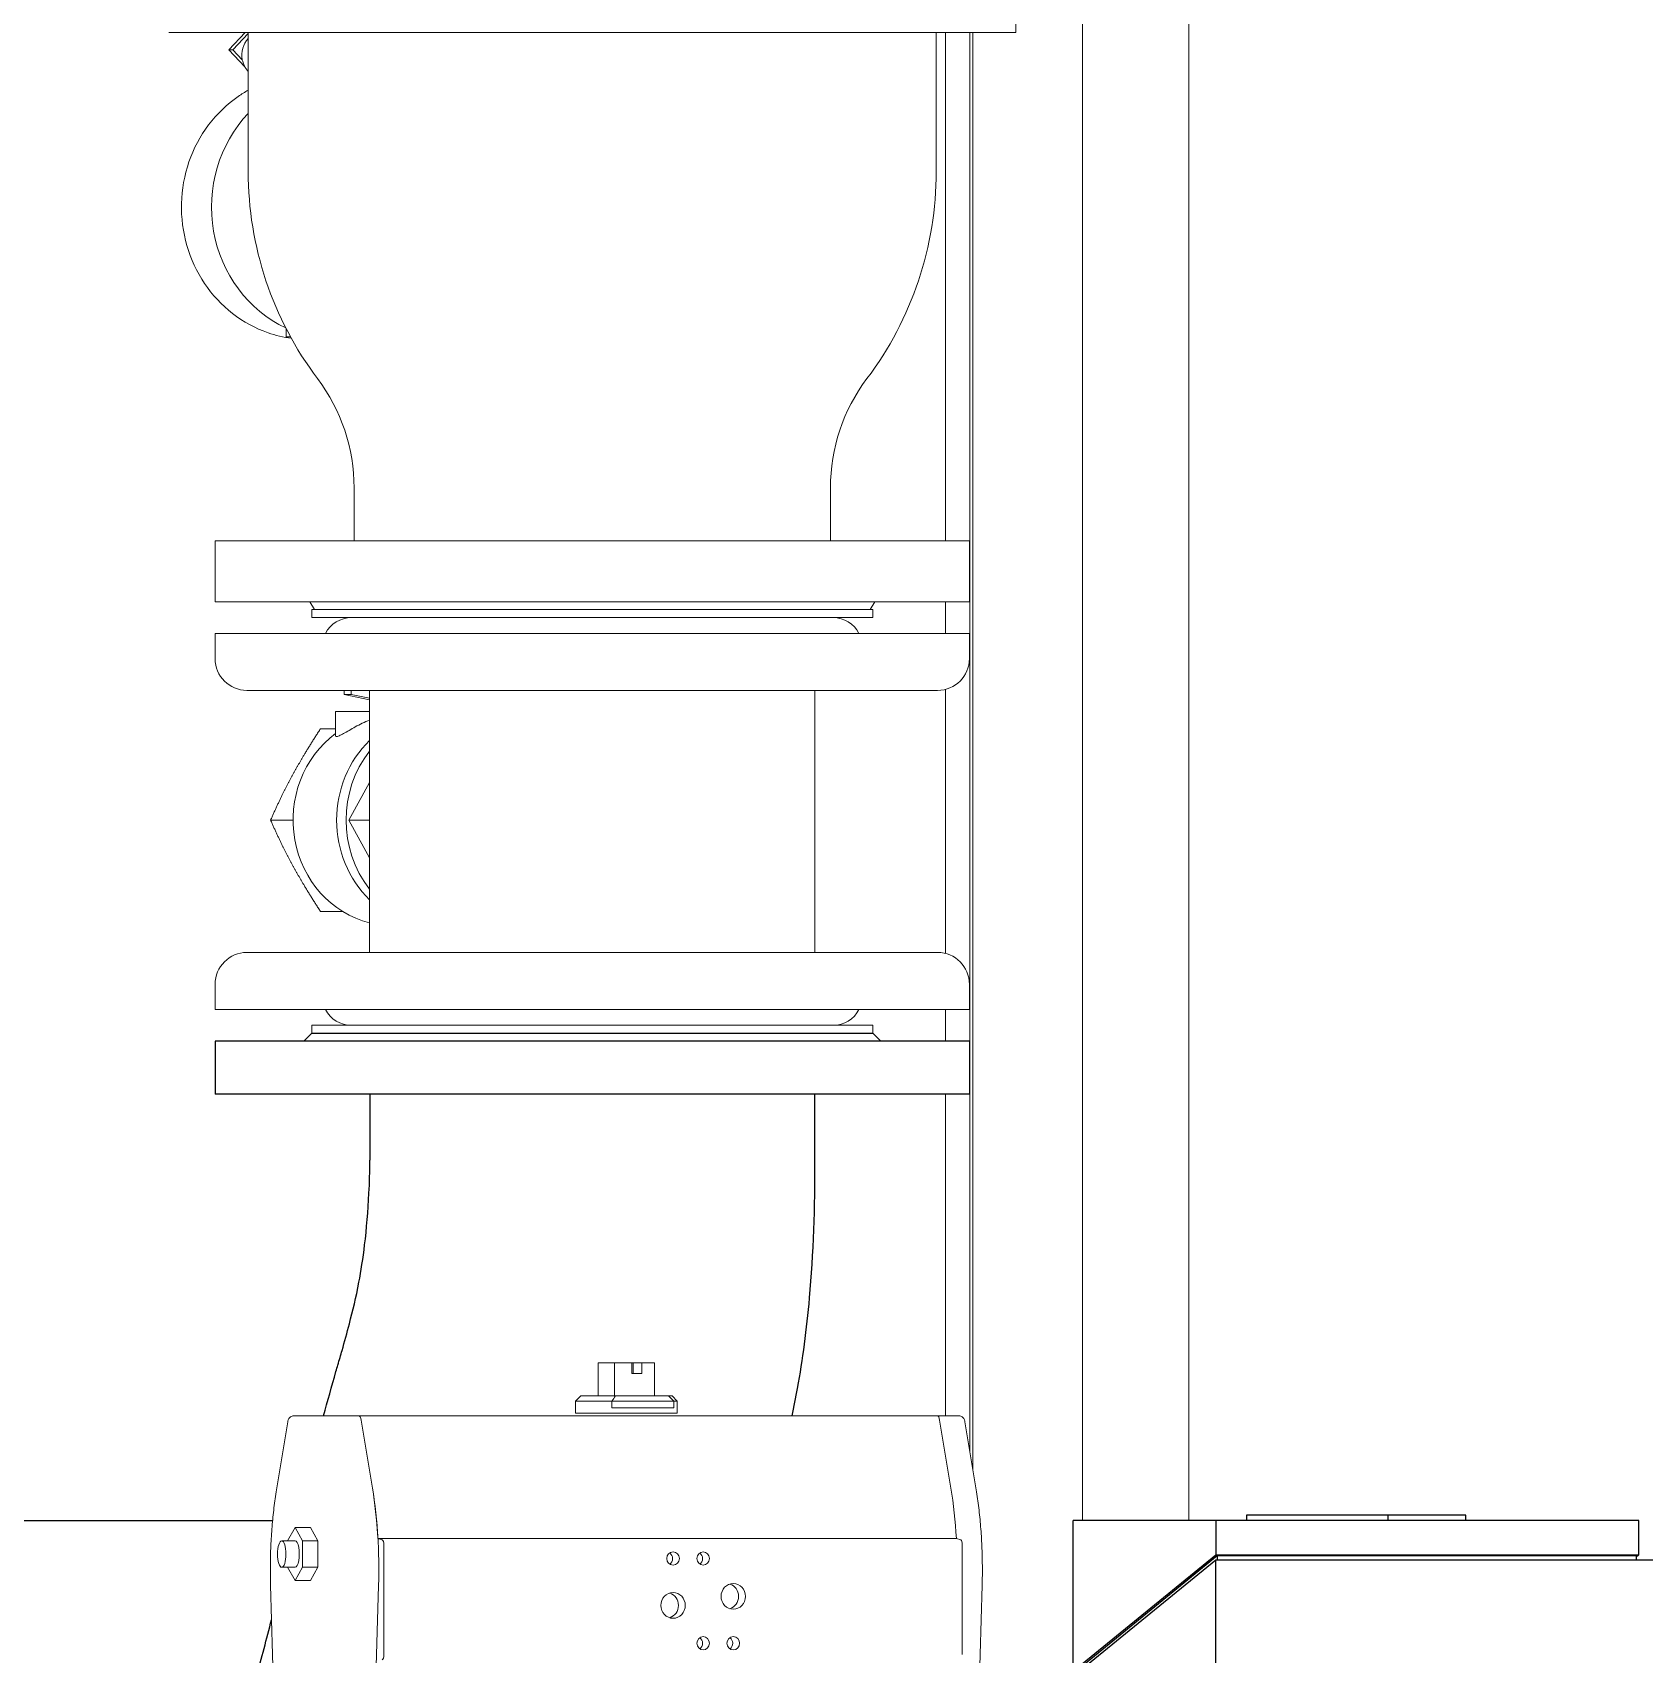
# Model space of a CAD drawing. Header units: millimetres. Extents: x -4172 to 126100, y -2 to 142133.
# Drawn here: x 114588 to 115197, y 43605 to 44218 of the extents above; entities that cross this region are included whole.
import ezdxf

# ---------------------------------------------------------------- set-up
doc = ezdxf.new("R2010")
doc.units = ezdxf.units.MM
doc.header["$LTSCALE"] = 100
doc.layers.add('P_Biomass (BM)', color=150, linetype='Continuous', lineweight=18, true_color=0x007fff)
doc.layers.add('Visible', color=7, linetype='Continuous', lineweight=25)

msp = doc.modelspace()

# ---------------------------------------------------------------- linework, layer by layer
at = {"layer": 'P_Biomass (BM)'}
for p, q in [((115024.73, 43655.58), (115024.73, 44605.43)), ((114984.48, 44601.23), (114984.48, 43655.58)), ((114959.28, 44256.58), (114959.28, 44217.58)), ((114639.28, 44217.58), (114959.28, 44217.58)), ((114661.9, 44211.04), (114668.09, 44217.58)), ((114663.5, 44211.04), (114669.28, 44217.14)), ((114669.28, 44217.58), (114669.28, 44165.08)), ((114929.28, 44217.58), (114929.28, 44165.08)), ((114932.73, 44217.58), (114932.73, 44025.58)), ((114942, 44217.58), (114942, 43681.37)), ((114943.13, 44217.58), (114943.13, 43674.54)), ((114668.04, 44204.56), (114661.9, 44211.04)), ((114663.5, 44211.04), (114661.9, 44211.04)), ((114667.05, 44207.29), (114663.5, 44211.04)), ((114683.58, 44105.81), (114683.58, 44102.58)), ((114683.58, 44102.58), (114685.29, 44102.58)), ((114709.28, 44045.58), (114709.28, 44025.58)), ((114889.28, 44045.58), (114889.28, 44025.58)), ((114656.78, 44025.58), (114941.78, 44025.58)), ((114656.78, 44025.58), (114656.78, 44002.58)), ((114941.78, 44025.58), (114941.78, 44002.58)), ((114656.78, 44002.58), (114941.78, 44002.58)), ((114694.28, 43999.58), (114692.55, 44002.58)), ((114904.28, 43999.58), (114906.01, 44002.58)), ((114932.73, 44002.58), (114932.73, 43990.58)), ((114693.28, 43999.58), (114905.28, 43999.58)), ((114693.28, 43999.58), (114693.28, 43996.58)), ((114693.28, 43996.58), (114905.28, 43996.58)), ((114905.28, 43999.58), (114905.28, 43996.58)), ((114656.78, 43990.58), (114941.78, 43990.58)), ((114656.78, 43990.58), (114656.78, 43981.08)), ((114941.78, 43990.58), (114941.78, 43981.08)), ((114668.78, 43969.08), (114699.57, 43969.08)), ((114702.74, 43969.08), (114699.57, 43969.08)), ((114702.74, 43969.08), (114788.3, 43969.08)), ((114705.59, 43969.08), (114705.59, 43967.52)), ((114705.59, 43967.52), (114708.16, 43967.52)), ((114705.59, 43967.52), (114715.13, 43965.55)), ((114708.16, 43969.08), (114708.16, 43967.52)), ((114708.16, 43967.52), (114715.13, 43966.08)), ((114715.13, 43870.08), (114715.13, 43969.08)), ((114793.1, 43969.08), (114788.3, 43969.08)), ((114793.1, 43969.08), (114883.47, 43969.08)), ((114883.43, 43870.08), (114883.43, 43969.08)), ((114887.08, 43969.08), (114883.47, 43969.08)), ((114887.08, 43969.08), (114929.32, 43969.08)), ((114929.64, 43969.08), (114929.32, 43969.08)), ((114929.64, 43969.08), (114929.78, 43969.08)), ((114932.73, 43969.45), (114932.73, 43869.71)), ((114709.71, 43961.08), (114702.31, 43961.08)), ((114702.31, 43951.85), (114702.31, 43961.08)), ((114709.71, 43961.08), (114715.13, 43961.08)), ((114702.31, 43954.58), (114696.6, 43954.58)), ((114715.13, 43934.31), (114707.35, 43920.08)), ((114686.23, 43920.08), (114677.74, 43920.08)), ((114707.35, 43920.08), (114715.13, 43905.85)), ((114707.35, 43920.08), (114715.13, 43920.08)), ((114704.94, 43885.58), (114696.6, 43885.58)), ((114699.57, 43870.08), (114668.78, 43870.08)), ((114699.57, 43870.08), (114702.74, 43870.08)), ((114788.3, 43870.08), (114702.74, 43870.08)), ((114788.3, 43870.08), (114793.1, 43870.08)), ((114883.47, 43870.08), (114793.1, 43870.08)), ((114883.47, 43870.08), (114887.08, 43870.08)), ((114929.32, 43870.08), (114887.08, 43870.08)), ((114929.32, 43870.08), (114929.64, 43870.08)), ((114929.78, 43870.08), (114929.64, 43870.08)), ((114656.78, 43848.58), (114656.78, 43858.08)), ((114941.78, 43848.58), (114941.78, 43858.08)), ((114941.78, 43848.58), (114656.78, 43848.58)), ((114905.28, 43842.58), (114693.28, 43842.58)), ((114693.28, 43839.58), (114693.28, 43842.58)), ((114905.28, 43839.58), (114905.28, 43842.58)), ((114932.73, 43848.58), (114932.73, 43836.58)), ((114905.28, 43839.58), (114693.28, 43839.58)), ((114932.73, 43816.58), (114932.73, 43695.08)), ((114801.51, 43715.08), (114807.68, 43715.08)), ((114801.51, 43702.58), (114801.51, 43715.08)), ((114807.68, 43715.08), (114807.68, 43702.58)), ((114814.24, 43715.08), (114807.68, 43715.08)), ((114814.24, 43715.08), (114814.78, 43715.08)), ((114814.24, 43711.08), (114814.24, 43715.08)), ((114814.78, 43715.08), (114814.78, 43711.08)), ((114814.78, 43715.08), (114818.03, 43715.08)), ((114822.83, 43715.08), (114818.03, 43715.08)), ((114818.03, 43715.08), (114818.03, 43711.08)), ((114822.83, 43702.58), (114822.83, 43715.08)), ((114814.24, 43711.08), (114818.03, 43711.08)), ((114794.92, 43702.58), (114792.92, 43700.58)), ((114794.92, 43702.58), (114808.05, 43702.58)), ((114816.13, 43702.58), (114808.05, 43702.58)), ((114828.12, 43702.58), (114816.13, 43702.58)), ((114828.12, 43702.58), (114829.42, 43702.58)), ((114828.12, 43702.58), (114830.12, 43700.58)), ((114829.42, 43702.58), (114831.42, 43700.58)), ((114792.92, 43696.08), (114792.92, 43700.58)), ((114806.71, 43700.58), (114792.92, 43700.58)), ((114831.42, 43696.08), (114792.92, 43696.08)), ((114806.71, 43700.58), (114814.38, 43700.58)), ((114806.71, 43698.08), (114806.71, 43700.58)), ((114814.38, 43698.08), (114806.71, 43698.08)), ((114816.77, 43700.58), (114814.38, 43700.58)), ((114816.77, 43698.08), (114814.38, 43698.08)), ((114816.77, 43700.58), (114828.76, 43700.58)), ((114828.76, 43698.08), (114816.77, 43698.08)), ((114830.12, 43700.58), (114828.76, 43700.58)), ((114830.12, 43698.08), (114828.76, 43698.08)), ((114831.42, 43700.58), (114830.12, 43700.58)), ((114830.12, 43700.58), (114830.12, 43698.08)), ((114831.42, 43696.08), (114831.42, 43700.58)), ((114684.23, 43692.86), (114679.99, 43667.15)), ((114702.98, 43695.08), (114686.49, 43695.08)), ((114711.12, 43695.08), (114702.98, 43695.08)), ((114929.7, 43695.08), (114711.12, 43695.08)), ((114716.23, 43667.74), (114711.98, 43693.45)), ((114716.23, 43667.74), (114711.98, 43693.45)), ((114929.7, 43695.08), (114937.85, 43695.08)), ((114930.56, 43693.45), (114934.81, 43667.74)), ((114930.56, 43693.45), (114934.81, 43667.74)), ((114940.1, 43692.86), (114944.35, 43667.15)), ((114684.18, 43647.9), (114686.97, 43652.92)), ((114692.84, 43652.92), (114686.97, 43652.92)), ((114686.97, 43652.92), (114689.76, 43647.9)), ((114692.84, 43652.92), (114695.64, 43647.9)), ((114681.95, 43647.88), (114686.97, 43647.88)), ((114684.18, 43647.88), (114684.18, 43647.9)), ((114695.64, 43647.9), (114689.76, 43647.9)), ((114689.76, 43647.9), (114689.76, 43637.86)), ((114695.64, 43647.9), (114695.64, 43637.86)), ((114718.29, 43648.69), (114936.87, 43648.69)), ((114718.29, 43648.69), (114719.96, 43648.24)), ((114936.87, 43648.69), (114938.53, 43648.24)), ((114720.54, 43646.25), (114720.54, 43604.91)), ((114939.12, 43646.25), (114939.12, 43604.91)), ((114681.95, 43637.88), (114686.97, 43637.88)), ((114684.18, 43637.86), (114684.18, 43637.88)), ((114686.97, 43632.83), (114684.18, 43637.86)), ((114689.76, 43637.86), (114686.97, 43632.83)), ((114695.64, 43637.86), (114689.76, 43637.86)), ((114695.64, 43637.86), (114692.84, 43632.83)), ((114677.73, 43631.07), (114679.01, 43587.93)), ((114692.84, 43632.83), (114686.97, 43632.83)), ((114717.25, 43587.8), (114718.52, 43630.94)), ((114946.61, 43631.07), (114945.33, 43587.93))]:
    msp.add_line(p, q, dxfattribs=at)
for centre, radius, start, end in [((114799.28, 44165.08), 130, 180, 217.01368), ((114799.28, 44165.08), 130, 322.98632, 0), ((114640.78, 44045.58), 68.5, 0, 37.01368), ((114957.78, 44045.58), 68.5, 142.98632, 180), ((114708.28, 43985.58), 11, 90, 152.96431), ((114890.28, 43985.58), 11, 27.03569, 90), ((114668.78, 43981.08), 12, 180, 270), ((114929.78, 43981.08), 12, 270, 0), ((114668.78, 43858.08), 12, 90, 180), ((114929.78, 43858.08), 12, 0, 90), ((114708.28, 43853.58), 11, 207.03569, 270), ((114890.28, 43853.58), 11, 270, 332.96431)]:
    msp.add_arc(centre, radius, start, end, dxfattribs=at)
for centre, major_axis, ratio, start_param, end_param in [((114675.41, 44209.08), (0, 9), 0.947042, 0.802016, 1.770509), ((114675.41, 44209.08), (0, 9), 0.947042, 1.770509, 2.339576), ((114702.75, 44151.64), (0, 50), 0.947042, 0.784921, 2.723008), ((114724.11, 43920.08), (0, -40), 0.947042, 3.754636, 6.043929), ((114727.71, 43920.08), (0, 40), 0.947042, 0.338337, 0.494964), ((114741.51, 43920.08), (0, 41), 0.947042, 0.746982, 2.39461), ((114745.08, 43920.08), (0, 41), 0.947042, 0.880761, 2.260832), ((114711.12, 43692.08), (0, 3), 0.321109, 5.187765, 6.283185), ((114711.12, 43692.08), (0, 3), 0.321109, 5.187765, 6.283185), ((114929.7, 43692.08), (0, 3), 0.321109, 5.187765, 6.283185), ((114929.7, 43692.08), (0, 3), 0.321109, 5.187765, 6.283185), ((114697.1, 43637.08), (0, 67), 0.321109, 4.886607, 5.187765), ((114697.1, 43637.08), (0, 67), 0.321109, 4.62067, 5.187765), ((114915.68, 43637.08), (0, -67), 0.321109, 1.745015, 2.046172), ((114915.68, 43637.08), (0, -67), 0.321109, 1.745015, 2.046172), ((114686.97, 43642.88), (0, -5), 0.321109, 0, 3.141593), ((114719.9, 43646.25), (0, 2), 0.321109, 4.712389, 6.195919), ((114938.48, 43646.25), (0, 2), 0.321109, 4.712389, 6.195919), ((114827.26, 43641.18), (0, -2.5), 0.947042, 0.573415, 2.568178), ((114838.63, 43641.18), (0, -2.5), 0.947042, 0.573415, 2.568178), ((114827.26, 43623.48), (0, 4.86), 0.947042, 3.424175, 6.000603), ((114849.99, 43626.88), (0, 4.86), 0.947042, 3.424175, 6.000603), ((114838.63, 43609.18), (0, -2.5), 0.947042, 0.573415, 2.568178), ((114849.99, 43609.18), (0, -2.5), 0.947042, 0.573415, 2.568178), ((114719.9, 43604.91), (0, -2), 0.321109, 0.087266, 1.570796)]:
    msp.add_ellipse(centre, major_axis=major_axis, ratio=ratio, start_param=start_param, end_param=end_param, dxfattribs=at)
for centre, major_axis, ratio in [((114681.95, 43642.88), (0, 5), 0.321109), ((114829.83, 43641.18), (0, 2.5), 0.947042), ((114841.19, 43641.18), (0, 2.5), 0.947042), ((114829.83, 43623.48), (0, 4.86), 0.947042), ((114852.56, 43626.88), (0, 4.86), 0.947042), ((114841.19, 43609.18), (0, 2.5), 0.947042), ((114852.56, 43609.18), (0, 2.5), 0.947042)]:
    msp.add_ellipse(centre, major_axis=major_axis, ratio=ratio, dxfattribs=at)
for points, knots in [([(114685.58, 44102.05), (114682.59, 44102.46), (114679.63, 44103.16), (114671.96, 44105.82), (114667.42, 44108.29), (114659.28, 44114.6), (114655.7, 44118.45), (114649.84, 44127.16), (114647.58, 44132.01), (114644.63, 44142.23), (114643.94, 44147.6), (114644.2, 44158.3), (114645.16, 44163.63), (114648.63, 44173.7), (114651.15, 44178.45), (114657.47, 44186.84), (114661.28, 44190.51), (114666.75, 44194.28), (114668, 44195.06), (114669.28, 44195.77)], [1.698298, 1.698298, 1.698298, 1.698298, 1.887341, 1.887341, 2.204683, 2.204683, 2.523924, 2.523924, 2.845175, 2.845175, 3.167788, 3.167788, 3.49082, 3.49082, 3.813271, 3.813271, 4.134213, 4.134213, 4.225274, 4.225274, 4.225274, 4.225274]), ([(114699.57, 43969.08), (114699.72, 43969.08), (114699.88, 43969.08), (114700.57, 43969.08), (114701.17, 43969.08), (114702.14, 43969.08), (114702.43, 43969.08), (114702.74, 43969.08)], [-2.1952792, -2.1952792, -2.1952792, -2.1952792, -2.0993492, -2.0993492, -1.8229843, -1.8229843, -1.7097702, -1.7097702, -1.7097702, -1.7097702]), ([(114788.3, 43969.08), (114788.61, 43969.08), (114788.92, 43969.08), (114790.14, 43969.08), (114791.06, 43969.08), (114792.35, 43969.08), (114792.73, 43969.08), (114793.1, 43969.08)], [-2.1952792, -2.1952792, -2.1952792, -2.1952792, -2.0993492, -2.0993492, -1.8229843, -1.8229843, -1.7097702, -1.7097702, -1.7097702, -1.7097702]), ([(114883.47, 43969.08), (114883.75, 43969.08), (114884.02, 43969.08), (114885.06, 43969.08), (114885.76, 43969.08), (114886.63, 43969.08), (114886.86, 43969.08), (114887.08, 43969.08)], [-2.1952792, -2.1952792, -2.1952792, -2.1952792, -2.0993492, -2.0993492, -1.8229843, -1.8229843, -1.7097702, -1.7097702, -1.7097702, -1.7097702]), ([(114929.32, 43969.08), (114929.41, 43969.08), (114929.49, 43969.08), (114929.74, 43969.08), (114929.81, 43969.08), (114929.74, 43969.08), (114929.69, 43969.08), (114929.64, 43969.08)], [-2.1952792, -2.1952792, -2.1952792, -2.1952792, -2.0993492, -2.0993492, -1.8229843, -1.8229843, -1.7097702, -1.7097702, -1.7097702, -1.7097702]), ([(114709.71, 43955.28), (114709.01, 43954.88), (114708.23, 43954.43), (114706.69, 43953.54), (114705.93, 43953.1), (114704.71, 43952.43), (114704.14, 43952.14), (114703.21, 43951.73), (114702.84, 43951.62), (114702.42, 43951.62), (114702.31, 43951.7), (114702.31, 43951.85)], [-2.73692, -2.73692, -2.73692, -2.73692, -2.486053, -2.486053, -2.235186, -2.235186, -2.023546, -2.023546, -1.811906, -1.811906, -1.632337, -1.632337, -1.632337, -1.632337]), ([(114702.74, 43870.08), (114702.48, 43870.08), (114702.23, 43870.08), (114701.29, 43870.08), (114700.68, 43870.08), (114699.94, 43870.08), (114699.75, 43870.08), (114699.57, 43870.08)], [-2.1952792, -2.1952792, -2.1952792, -2.1952792, -2.0993492, -2.0993492, -1.8229843, -1.8229843, -1.7097702, -1.7097702, -1.7097702, -1.7097702]), ([(114793.1, 43870.08), (114792.79, 43870.08), (114792.47, 43870.08), (114791.23, 43870.08), (114790.31, 43870.08), (114789.03, 43870.08), (114788.66, 43870.08), (114788.3, 43870.08)], [-2.1952792, -2.1952792, -2.1952792, -2.1952792, -2.0993492, -2.0993492, -1.8229843, -1.8229843, -1.7097702, -1.7097702, -1.7097702, -1.7097702]), ([(114887.08, 43870.08), (114887, 43870.08), (114886.92, 43870.08), (114885.97, 43870.08), (114884.9, 43870.08), (114883.62, 43870.08), (114883.54, 43870.08), (114883.47, 43870.08)], [-3.2252988, -3.2252988, -3.2252988, -3.2252988, -3.177097, -3.177097, -2.688345, -2.688345, -2.659356, -2.659356, -2.659356, -2.659356]), ([(114929.64, 43870.08), (114929.69, 43870.08), (114929.72, 43870.08), (114929.81, 43870.08), (114929.76, 43870.08), (114929.52, 43870.08), (114929.43, 43870.08), (114929.32, 43870.08)], [-2.1952792, -2.1952792, -2.1952792, -2.1952792, -2.0993492, -2.0993492, -1.8229843, -1.8229843, -1.7097702, -1.7097702, -1.7097702, -1.7097702]), ([(114686.49, 43695.08), (114686.27, 43695.08), (114686.04, 43695.04), (114685.63, 43694.91), (114685.44, 43694.81), (114685.1, 43694.57), (114684.96, 43694.43), (114684.7, 43694.12), (114684.6, 43693.96), (114684.45, 43693.65), (114684.4, 43693.52), (114684.32, 43693.25), (114684.28, 43693.13), (114684.25, 43692.96), (114684.24, 43692.91), (114684.23, 43692.86)], [4.712389, 4.712389, 4.712389, 4.712389, 4.816212, 4.816212, 4.929604, 4.929604, 5.074266, 5.074266, 5.286433, 5.286433, 5.505517, 5.505517, 5.724601, 5.724601, 5.80781, 5.80781, 5.80781, 5.80781]), ([(114937.85, 43695.08), (114938.07, 43695.08), (114938.3, 43695.04), (114938.71, 43694.91), (114938.9, 43694.81), (114939.24, 43694.57), (114939.38, 43694.43), (114939.64, 43694.12), (114939.74, 43693.96), (114939.89, 43693.65), (114939.94, 43693.52), (114940.02, 43693.25), (114940.05, 43693.13), (114940.09, 43692.96), (114940.1, 43692.91), (114940.1, 43692.86)], [1.570796, 1.570796, 1.570796, 1.570796, 1.67462, 1.67462, 1.788011, 1.788011, 1.932674, 1.932674, 2.144841, 2.144841, 2.363925, 2.363925, 2.583009, 2.583009, 2.666217, 2.666217, 2.666217, 2.666217]), ([(114679.99, 43667.15), (114679.62, 43664.94), (114679.29, 43662.66), (114678.73, 43658.01), (114678.49, 43655.64), (114678.1, 43650.82), (114677.94, 43648.38), (114677.73, 43643.46), (114677.67, 43640.98), (114677.63, 43636.02), (114677.66, 43633.54), (114677.73, 43631.07)], [5.8078097, 5.8078097, 5.8078097, 5.8078097, 5.9212287, 5.9212287, 6.0346476, 6.0346476, 6.1480665, 6.1480665, 6.2614854, 6.2614854, 6.3749043, 6.3749043, 6.3749043, 6.3749043]), ([(114944.35, 43667.15), (114944.72, 43664.94), (114945.04, 43662.66), (114945.61, 43658.01), (114945.85, 43655.64), (114946.24, 43650.82), (114946.4, 43648.38), (114946.61, 43643.46), (114946.67, 43640.98), (114946.71, 43636.02), (114946.68, 43633.54), (114946.61, 43631.07)], [2.6662171, 2.6662171, 2.6662171, 2.6662171, 2.779636, 2.779636, 2.8930549, 2.8930549, 3.0064738, 3.0064738, 3.1198927, 3.1198927, 3.2333116, 3.2333116, 3.2333116, 3.2333116])]:
    msp.add_open_spline(points, degree=3, knots=knots, dxfattribs=at)
for points, weights in [([(114686.18, 43937.33), (114690.56, 43945.33), (114696.6, 43954.58)], [1.77816775413, 1.77816775413, 1.65050105335]), ([(114677.74, 43920.08), (114681.8, 43929.32), (114686.18, 43937.33)], [1.65050105335, 1.77816775413, 1.77816775413]), ([(114686.18, 43902.83), (114681.8, 43910.83), (114677.74, 43920.08)], [1.77816775413, 1.77816775413, 1.65050105335]), ([(114696.6, 43885.58), (114690.56, 43894.82), (114686.18, 43902.83)], [1.65050105335, 1.77816775413, 1.77816775413])]:
    msp.add_rational_spline(points, weights, degree=2, dxfattribs=at)
msp.add_open_spline([(114808.05, 43702.58), (114807.61, 43701.91), (114807.16, 43701.25), (114806.71, 43700.58)], degree=3, dxfattribs=at)
at = {"layer": 'Visible'}
for p, q in [((114941.78, 43836.58), (114656.78, 43836.58)), ((114656.78, 43836.58), (114656.78, 43816.58)), ((114693.28, 43839.58), (114690.28, 43836.58)), ((114693.28, 43839.58), (114905.28, 43839.58)), ((114905.28, 43839.58), (114908.28, 43836.58)), ((114941.78, 43836.58), (114941.78, 43816.58)), ((114941.78, 43816.58), (114656.78, 43816.58)), ((114715.28, 43816.58), (114715.28, 43791.58)), ((114883.28, 43816.58), (114883.28, 43791.58)), ((114535.61, 43655.58), (114678.5, 43655.58)), ((114981.05, 43598.58), (114981.05, 43655.58)), ((115034.87, 43655.58), (114981.05, 43655.58)), ((115034.87, 43655.58), (115034.87, 43642.58)), ((115194.8, 43655.58), (115034.87, 43655.58)), ((115046.49, 43657.58), (115046.49, 43655.58)), ((115099.92, 43657.58), (115046.49, 43657.58)), ((115099.92, 43657.58), (115099.92, 43655.58)), ((115129.36, 43657.58), (115099.92, 43657.58)), ((115129.36, 43655.58), (115129.36, 43657.58)), ((115194.8, 43642.58), (115194.8, 43655.58)), ((114981.05, 43598.58), (115034.87, 43642.58)), ((115034.87, 43640.58), (114981.05, 43596.58)), ((114982.12, 43598.8), (115035.4, 43642.36)), ((115034.87, 43642.58), (115194.8, 43642.58)), ((115245.95, 43640.58), (115034.87, 43640.58)), ((115034.87, 43575.58), (115034.87, 43640.58)), ((115035.4, 43642.36), (115035.4, 43640.58)), ((115035.4, 43642.36), (115193.73, 43642.36)), ((115194.8, 43642.58), (115193.73, 43641.71)), ((115193.73, 43642.36), (115193.73, 43640.58))]:
    msp.add_line(p, q, dxfattribs=at)
for points, knots in [([(114697.79, 43695.08), (114699.28, 43700.62), (114700.83, 43706.21), (114702.68, 43712.65), (114702.92, 43713.48), (114703.73, 43716.24), (114704.23, 43717.98), (114705.71, 43723.13), (114706.62, 43726.41), (114708.82, 43734.82), (114710.05, 43739.78), (114711.92, 43749.75), (114712.67, 43754.59), (114714.02, 43765.79), (114714.58, 43772.41), (114715.12, 43783.23), (114715.24, 43787.41), (114715.28, 43791.58)], [14.511369, 14.511369, 14.511369, 14.511369, 16.866954, 16.866954, 17.196521, 17.196521, 18.035305, 18.035305, 19.55012, 19.55012, 21.823754, 21.823754, 23.512523, 23.512523, 25.550279, 25.550279, 26.800765, 26.800765, 26.800765, 26.800765]), ([(114883.28, 43791.58), (114883.4, 43774.05), (114882.78, 43756.34), (114880.23, 43727.84), (114878.7, 43716.29), (114876.11, 43701.95), (114875.43, 43698.49), (114874.71, 43695.08)], [0, 0, 0, 0, 5.260085, 5.260085, 8.978969, 8.978969, 10.178491, 10.178491, 10.178491, 10.178491])]:
    msp.add_open_spline(points, degree=3, knots=knots, dxfattribs=at)
msp.add_open_spline([(114672.39, 43596.35), (114674.34, 43603.6), (114676.24, 43610.83), (114678.12, 43618.07)], degree=3, dxfattribs=at)

doc.saveas('drawing.dxf')
